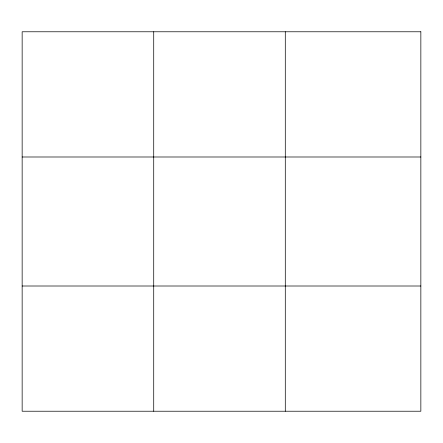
<?xml version="1.0" encoding="UTF-8"?>
<svg xmlns="http://www.w3.org/2000/svg" width="443" height="443" viewBox="0 0 443 443"><rect width="100%" height="100%" fill="white"/><g stroke="black" fill="none" stroke-linecap="round" stroke-linejoin="round"><path stroke-width="0.66" d="M153.721 411.226L153.721 31.774M285.292 411.226L285.292 31.774M22.15 156.994L420.85 156.994M22.15 286.006L420.85 286.006M420.85 31.774L420.85 411.226L22.15 411.226L22.15 31.774L420.85 31.774"/></g></svg>
